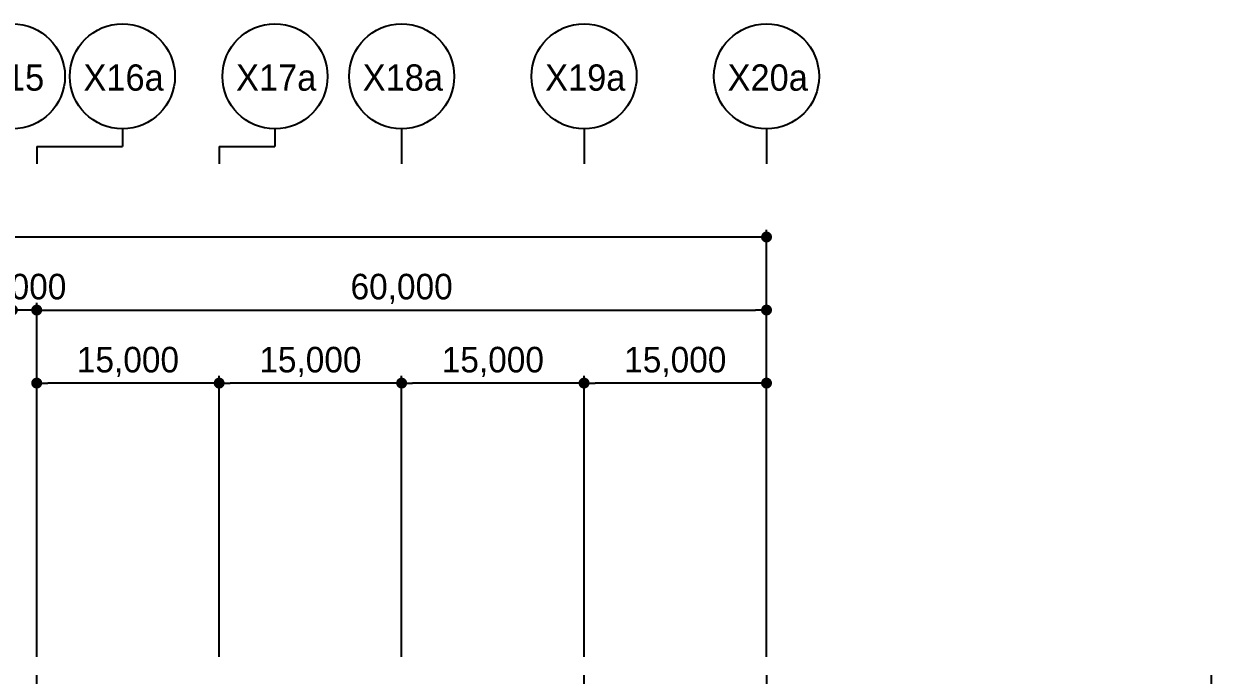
# Model space of a CAD drawing. Header units: millimetres. Extents: x 4754612 to 5801174, y 2368242 to 2777223.
# Drawn here: x 5060649 to 5158280, y 2488922 to 2542442 of the extents above; entities that cross this region are included whole.
import ezdxf
from ezdxf.enums import TextEntityAlignment as Align

# ---------------------------------------------------------------- set-up
doc = ezdxf.new("R2010")
doc.units = ezdxf.units.MM
doc.header["$LTSCALE"] = 1000
doc.linetypes.add('ACAD_ISO05W100', pattern=[33, 24, -3, 0, -3, 0, -3])
doc.linetypes.add('CEN', pattern=[6.2, 6, -0.1, 0, -0.1])
doc.layers.get('DEFPOINTS').update_dxf_attribs({"color": 151})
for name, color, linetype in [('3 dim0', 7, 'Continuous'), ('A-중심선', 10, 'CEN'), ('SYM', 7, 'Continuous'), ('SYM-2', 7, 'Continuous')]:
    doc.layers.add(name, color=color, linetype=linetype)
doc.styles.add('AUDIT_D_190715091641-0', font='')
doc.styles.add('돋움', font='')
doc.styles.get('AUDIT_D_190715091641-0').set_extended_font_data('Dotum')
doc.styles.get('돋움').set_extended_font_data('Dotum')
doc.dimstyles.new('scale600', dxfattribs={"dimscale": 600, "dimtxt": 2, "dimasz": 1, "dimexe": 1, "dimexo": 2.5, "dimgap": 0.8, "dimtad": 1, "dimdec": 0, "dimzin": 0, "dimdsep": 46, "dimlunit": 6, "dimtxsty": 'AUDIT_D_190715091641-0', "dimblk": 'DOT', "dimcen": 0, "dimdle": 1, "dimclrd": 256, "dimclre": 256, "dimclrt": 3, "dimadec": 0, "dimazin": 0, "dimtfac": 1, "dimtdec": 0, "dimtix": 1, "dimtmove": 2, "dimatfit": 3, "dimldrblk": 'DOT', "dimfxl": 0, "dimtolj": 1, "dimtzin": 0, "dimarcsym": 0})

# ---------------------------------------------------------------- blocks, each defined once
blk = doc.blocks.new('_Dot')
at = {"color": 0, "linetype": 'ByBlock', "lineweight": -2}
blk.add_line((-0.5, 0), (-1, 0), dxfattribs=at)
at = {"color": 0, "linetype": 'ByBlock', "const_width": 0.5}
blk.add_lwpolyline([(-0.25, 0, 1), (0.25, 0, 1)], format="xyb", close=True, dxfattribs=at)
blk = doc.blocks.new('*D138')
at = {"layer": '3 dim0', "lineweight": -2, "transparency": 16777216}
for p, q in [((5061716, 2490422), (5061716, 2513522)), ((5076716, 2490422), (5076716, 2513522)), ((5075816, 2512922), (5062616, 2512922))]:
    blk.add_line(p, q, dxfattribs=at)
at = {"layer": 'DEFPOINTS', "color": 0, "transparency": 16777216}
for p in [(5061716, 2512922), (5061716, 2488922), (5076716, 2488922)]:
    blk.add_point(p, dxfattribs=at)
at = {"layer": '3 dim0', "lineweight": -2, "transparency": 16777216, "xscale": 900, "yscale": 900, "zscale": 900, "rotation": 180}
blk.add_blockref('_Dot', (5061716, 2512922), dxfattribs=at)
at = {"layer": '3 dim0', "lineweight": -2, "transparency": 16777216, "xscale": 900, "yscale": 900, "zscale": 900}
blk.add_blockref('_Dot', (5076716, 2512922), dxfattribs=at)
at = {"layer": '3 dim0', "color": 3, "transparency": 16777216, "insert": (5069216, 2514655), "char_height": 2100, "attachment_point": 5, "style": 'AUDIT_D_190715091641-0'}
blk.add_mtext('\\A1;15,000', dxfattribs=at)
blk = doc.blocks.new('*D139')
at = {"layer": '3 dim0', "lineweight": -2, "transparency": 16777216}
for p, q in [((4905716, 2490422), (4905716, 2525522)), ((5120816, 2524922), (4906616, 2524922)), ((5121716, 2490422), (5121716, 2525522))]:
    blk.add_line(p, q, dxfattribs=at)
at = {"layer": 'DEFPOINTS', "color": 0, "transparency": 16777216}
for p in [(4905716, 2524922), (4905716, 2488922), (5121716, 2488922)]:
    blk.add_point(p, dxfattribs=at)
at = {"layer": '3 dim0', "lineweight": -2, "transparency": 16777216, "xscale": 900, "yscale": 900, "zscale": 900, "rotation": 180}
blk.add_blockref('_Dot', (4905716, 2524922), dxfattribs=at)
at = {"layer": '3 dim0', "lineweight": -2, "transparency": 16777216, "xscale": 900, "yscale": 900, "zscale": 900}
blk.add_blockref('_Dot', (5121716, 2524922), dxfattribs=at)
at = {"layer": '3 dim0', "color": 3, "transparency": 16777216, "insert": (5013716, 2526655), "char_height": 2100, "attachment_point": 5, "style": 'AUDIT_D_190715091641-0'}
blk.add_mtext('\\A1;216,000', dxfattribs=at)
blk = doc.blocks.new('*D140')
at = {"layer": '3 dim0', "lineweight": -2, "transparency": 16777216}
for p, q in [((5061716, 2490422), (5061716, 2519522)), ((5062616, 2518922), (5120816, 2518922)), ((5121716, 2490422), (5121716, 2519522))]:
    blk.add_line(p, q, dxfattribs=at)
at = {"layer": 'DEFPOINTS', "color": 0, "transparency": 16777216}
for p in [(5121716, 2518922), (5061716, 2488922), (5121716, 2488922)]:
    blk.add_point(p, dxfattribs=at)
at = {"layer": '3 dim0', "lineweight": -2, "transparency": 16777216, "xscale": 900, "yscale": 900, "zscale": 900, "rotation": 180}
blk.add_blockref('_Dot', (5061716, 2518922), dxfattribs=at)
at = {"layer": '3 dim0', "lineweight": -2, "transparency": 16777216, "xscale": 900, "yscale": 900, "zscale": 900}
blk.add_blockref('_Dot', (5121716, 2518922), dxfattribs=at)
at = {"layer": '3 dim0', "color": 3, "transparency": 16777216, "insert": (5091716, 2520655), "char_height": 2100, "attachment_point": 5, "style": 'AUDIT_D_190715091641-0'}
blk.add_mtext('\\A1;60,000', dxfattribs=at)
blk = doc.blocks.new('*D141')
at = {"layer": '3 dim0', "lineweight": -2, "transparency": 16777216}
for p, q in [((5091716, 2490422), (5091716, 2513522)), ((5106716, 2490422), (5106716, 2513522)), ((5105816, 2512922), (5092616, 2512922))]:
    blk.add_line(p, q, dxfattribs=at)
at = {"layer": 'DEFPOINTS', "color": 0, "transparency": 16777216}
for p in [(5091716, 2512922), (5091716, 2488922), (5106716, 2488922)]:
    blk.add_point(p, dxfattribs=at)
at = {"layer": '3 dim0', "lineweight": -2, "transparency": 16777216, "xscale": 900, "yscale": 900, "zscale": 900, "rotation": 180}
blk.add_blockref('_Dot', (5091716, 2512922), dxfattribs=at)
at = {"layer": '3 dim0', "lineweight": -2, "transparency": 16777216, "xscale": 900, "yscale": 900, "zscale": 900}
blk.add_blockref('_Dot', (5106716, 2512922), dxfattribs=at)
at = {"layer": '3 dim0', "color": 3, "transparency": 16777216, "insert": (5099216, 2514655), "char_height": 2100, "attachment_point": 5, "style": 'AUDIT_D_190715091641-0'}
blk.add_mtext('\\A1;15,000', dxfattribs=at)
blk = doc.blocks.new('*D142')
at = {"layer": '3 dim0', "lineweight": -2, "transparency": 16777216}
for p, q in [((5106716, 2490422), (5106716, 2513522)), ((5121716, 2490422), (5121716, 2513522)), ((5120816, 2512922), (5107616, 2512922))]:
    blk.add_line(p, q, dxfattribs=at)
at = {"layer": 'DEFPOINTS', "color": 0, "transparency": 16777216}
for p in [(5106716, 2512922), (5106716, 2488922), (5121716, 2488922)]:
    blk.add_point(p, dxfattribs=at)
at = {"layer": '3 dim0', "lineweight": -2, "transparency": 16777216, "xscale": 900, "yscale": 900, "zscale": 900, "rotation": 180}
blk.add_blockref('_Dot', (5106716, 2512922), dxfattribs=at)
at = {"layer": '3 dim0', "lineweight": -2, "transparency": 16777216, "xscale": 900, "yscale": 900, "zscale": 900}
blk.add_blockref('_Dot', (5121716, 2512922), dxfattribs=at)
at = {"layer": '3 dim0', "color": 3, "transparency": 16777216, "insert": (5114216, 2514655), "char_height": 2100, "attachment_point": 5, "style": 'AUDIT_D_190715091641-0'}
blk.add_mtext('\\A1;15,000', dxfattribs=at)
blk = doc.blocks.new('*D143')
at = {"layer": '3 dim0', "lineweight": -2, "transparency": 16777216}
for p, q in [((5076716, 2490422), (5076716, 2513522)), ((5091716, 2490422), (5091716, 2513522)), ((5090816, 2512922), (5077616, 2512922))]:
    blk.add_line(p, q, dxfattribs=at)
at = {"layer": 'DEFPOINTS', "color": 0, "transparency": 16777216}
for p in [(5076716, 2512922), (5076716, 2488922), (5091716, 2488922)]:
    blk.add_point(p, dxfattribs=at)
at = {"layer": '3 dim0', "lineweight": -2, "transparency": 16777216, "xscale": 900, "yscale": 900, "zscale": 900, "rotation": 180}
blk.add_blockref('_Dot', (5076716, 2512922), dxfattribs=at)
at = {"layer": '3 dim0', "lineweight": -2, "transparency": 16777216, "xscale": 900, "yscale": 900, "zscale": 900}
blk.add_blockref('_Dot', (5091716, 2512922), dxfattribs=at)
at = {"layer": '3 dim0', "color": 3, "transparency": 16777216, "insert": (5084216, 2514655), "char_height": 2100, "attachment_point": 5, "style": 'AUDIT_D_190715091641-0'}
blk.add_mtext('\\A1;15,000', dxfattribs=at)
blk = doc.blocks.new('*D144')
at = {"layer": '3 dim0', "lineweight": -2, "transparency": 16777216}
for p, q in [((5058816, 2518922), (5057916, 2518922)), ((5059716, 2490422), (5059716, 2519522)), ((5061716, 2518922), (5059716, 2518922)), ((5061716, 2490422), (5061716, 2519522)), ((5062616, 2518922), (5063516, 2518922))]:
    blk.add_line(p, q, dxfattribs=at)
at = {"layer": 'DEFPOINTS', "color": 0, "transparency": 16777216}
for p in [(5059716, 2518922), (5059716, 2488922), (5061716, 2488922)]:
    blk.add_point(p, dxfattribs=at)
at = {"layer": '3 dim0', "lineweight": -2, "transparency": 16777216, "xscale": 900, "yscale": 900, "zscale": 900}
blk.add_blockref('_Dot', (5059716, 2518922), dxfattribs=at)
at = {"layer": '3 dim0', "lineweight": -2, "transparency": 16777216, "xscale": 900, "yscale": 900, "zscale": 900, "rotation": 180}
blk.add_blockref('_Dot', (5061716, 2518922), dxfattribs=at)
at = {"layer": '3 dim0', "color": 3, "transparency": 16777216, "insert": (5060716, 2520655), "char_height": 2100, "attachment_point": 5, "style": 'AUDIT_D_190715091641-0'}
blk.add_mtext('\\A1;2,000', dxfattribs=at)

msp = doc.modelspace()

# ---------------------------------------------------------------- linework, layer by layer
at = {"layer": 'A-중심선', "ltscale": 5}
for p, q in [((5061715.782, 2403989.231), (5061715.782, 2488921.61)), ((5106715.923, 2403989.231), (5106715.923, 2488921.61)), ((5121715.923, 2488921.61), (5121715.923, 2403989.231))]:
    msp.add_line(p, q, dxfattribs=at)
at = {"layer": 'SYM', "color": 2, "linetype": 'ACAD_ISO05W100', "ltscale": 0.2}
msp.add_line((5158279.969, 2488921.61), (5158279.969, 2401701.633), dxfattribs=at)
at = {"layer": 'SYM-2'}
for p, q in [((5068759.521, 2533801.61), (5068759.521, 2532361.61)), ((5081303.374, 2533801.61), (5081303.374, 2532361.61)), ((5091715.782, 2533801.61), (5091715.782, 2530921.61)), ((5106715.782, 2533801.61), (5106715.782, 2530921.61)), ((5121715.782, 2533801.61), (5121715.782, 2530921.61)), ((5121715.782, 2533801.61), (5121715.782, 2530921.61)), ((5061715.782, 2532361.61), (5061715.782, 2530921.61)), ((5061715.782, 2532361.61), (5068759.521, 2532361.61)), ((5076715.782, 2532361.61), (5076715.782, 2530921.61)), ((5076715.782, 2532361.61), (5081303.374, 2532361.61))]:
    msp.add_line(p, q, dxfattribs=at)
for centre in [(5059715.782, 2538121.61), (5068759.521, 2538121.61), (5081303.374, 2538121.61), (5091715.782, 2538121.61), (5106715.782, 2538121.61), (5121715.782, 2538121.61), (5121715.782, 2538121.61)]:
    msp.add_circle(centre, 4320, dxfattribs=at)

# ---------------------------------------------------------------- texts
at = {"layer": 'SYM-2', "color": 3, "style": '돋움'}
for s, p in [('X15', (5059815.345, 2538024.043)), ('X16a', (5068859.084, 2538024.043)), ('X17a', (5081402.937, 2538024.043)), ('X18a', (5091815.345, 2538024.043)), ('X19a', (5106815.345, 2538024.043)), ('X20a', (5121815.345, 2538024.043))]:
    msp.add_text(s, height=2160, dxfattribs=at).set_placement(p, align=Align.MIDDLE_CENTER)

# ---------------------------------------------------------------- dimensions: what is measured, and where the dimension line sits
at = {"layer": '3 dim0'}
for base, p1, p2, picture, middle in [((4905715.782, 2524921.61), (5121715.782, 2488921.61), (4905715.782, 2488921.61), '*D139', (5013715.782, 2526655.341)), ((5059715.782, 2518921.61), (5061715.782, 2488921.61), (5059715.782, 2488921.61), '*D144', (5060715.782, 2520655.341)), ((5061715.782, 2512921.61), (5076715.782, 2488921.61), (5061715.782, 2488921.61), '*D138', (5069215.782, 2514655.341)), ((5076715.782, 2512921.61), (5091715.782, 2488921.61), (5076715.782, 2488921.61), '*D143', (5084215.782, 2514655.341)), ((5091715.782, 2512921.61), (5106715.782, 2488921.61), (5091715.782, 2488921.61), '*D141', (5099215.782, 2514655.341)), ((5106715.782, 2512921.61), (5121715.782, 2488921.61), (5106715.782, 2488921.61), '*D142', (5114215.782, 2514655.341))]:
    dim = msp.add_linear_dim(base=base, p1=p1, p2=p2, angle=180, dimstyle='scale600', override={"dimtxt": 3.5, "dimasz": 1.5}, dxfattribs=at)
    dim.commit()
    dim.dimension.update_dxf_attribs({"geometry": picture, "text_midpoint": middle})
dim = msp.add_linear_dim(base=(5121715.782, 2518921.61), p1=(5061715.782, 2488921.61), p2=(5121715.782, 2488921.61), dimstyle='scale600', override={"dimtxt": 3.5, "dimasz": 1.5}, dxfattribs=at)
dim.commit()
dim.dimension.update_dxf_attribs({"geometry": '*D140', "text_midpoint": (5091715.782, 2520655.341)})

doc.saveas('drawing.dxf')
